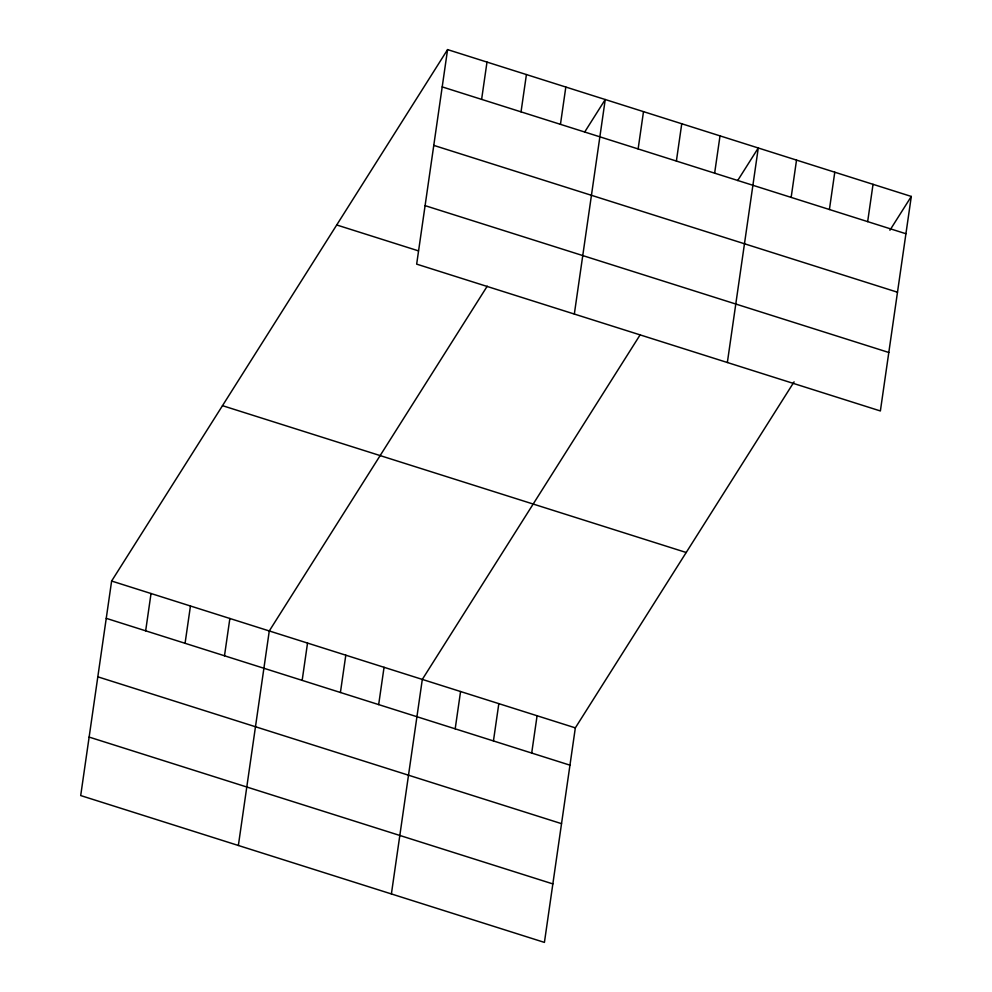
<?xml version="1.0" encoding="UTF-8"?>
<svg xmlns="http://www.w3.org/2000/svg" width="992" height="992" viewBox="0 0 992 992"><rect width="100%" height="100%" fill="white"/><g stroke="black" fill="none" stroke-linecap="round" stroke-linejoin="round"><path stroke-width="1.49" d="M447.578 49.6L416.665 264.132L880.375 410.961L911.301 196.441L447.578 49.6L111.625 581.039L80.699 795.559L544.422 942.4L575.335 727.868L794.084 381.846M145.663 630.813L151.032 593.514M185.07 643.3L190.452 606M224.49 655.774L229.871 618.475M238.365 845.482L269.278 630.962L487.233 286.192M302.163 680.376L307.532 643.076M340.417 692.49L345.799 655.191M378.671 704.605L384.053 667.306M481.616 99.374L486.998 62.087M391.394 893.941L422.307 679.421L640.262 334.651M521.036 111.86L526.417 74.561M455.192 728.822L460.561 691.536M560.455 124.335L565.824 87.048M493.446 740.937L498.827 703.638M574.331 314.055L605.244 99.522L584.648 132.097M531.7 753.052L537.081 715.753M638.129 148.936L643.498 111.637M676.383 161.051L681.752 123.752M714.637 173.166L720.018 135.867M727.359 362.514L758.272 147.982L737.676 180.544M791.157 197.396L796.526 160.096M829.411 209.51L834.78 172.211M867.665 221.625L873.034 184.326M889.911 230.256L911.301 196.441M442.209 86.899L905.919 233.74M433.777 145.378L897.487 292.218M425.097 205.642L888.807 352.482M336.71 224.973L418.463 250.864M222.481 405.666L686.204 552.494M111.625 581.039L575.335 727.868M106.243 618.338L569.954 765.167M97.811 676.817L561.534 823.658M89.131 737.081L552.854 883.909"/></g></svg>
